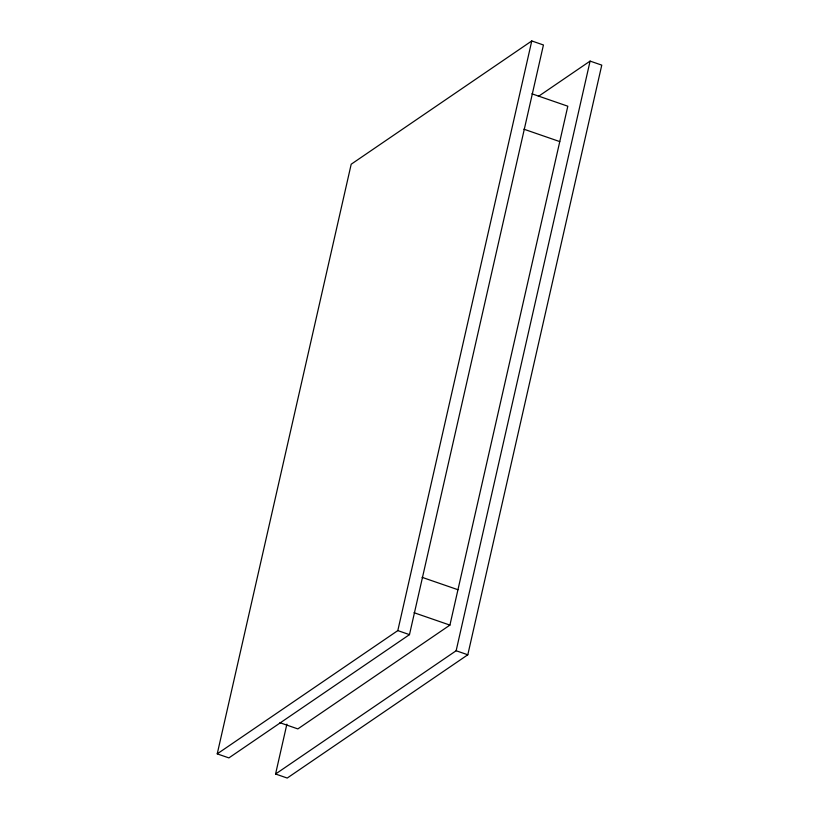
<?xml version="1.0" encoding="UTF-8"?>
<svg xmlns="http://www.w3.org/2000/svg" width="819" height="819" viewBox="0 0 819 819"><rect width="100%" height="100%" fill="white"/><g stroke="black" fill="none" stroke-linecap="round" stroke-linejoin="round"><path stroke-width="1.23" d="M217.23 753.869L351.197 164.22L531.777 40.95L543.437 44.984L409.48 634.633L228.9 757.903L217.23 753.869L397.809 630.599L531.777 40.95M538.359 96.427L590.1 61.097L601.77 65.131L467.803 654.78L287.223 778.05L275.563 774.016L286.885 724.16M279.903 722.706L297.85 728.91L449.918 625.102L567.813 106.214L531.92 93.806M275.563 774.016L456.142 650.747L590.1 61.097M523.873 129.187L559.766 141.595M422.061 577.323L457.954 589.721M414.025 612.704L449.918 625.102M397.809 630.599L409.48 634.633M456.142 650.747L467.803 654.78"/></g></svg>
